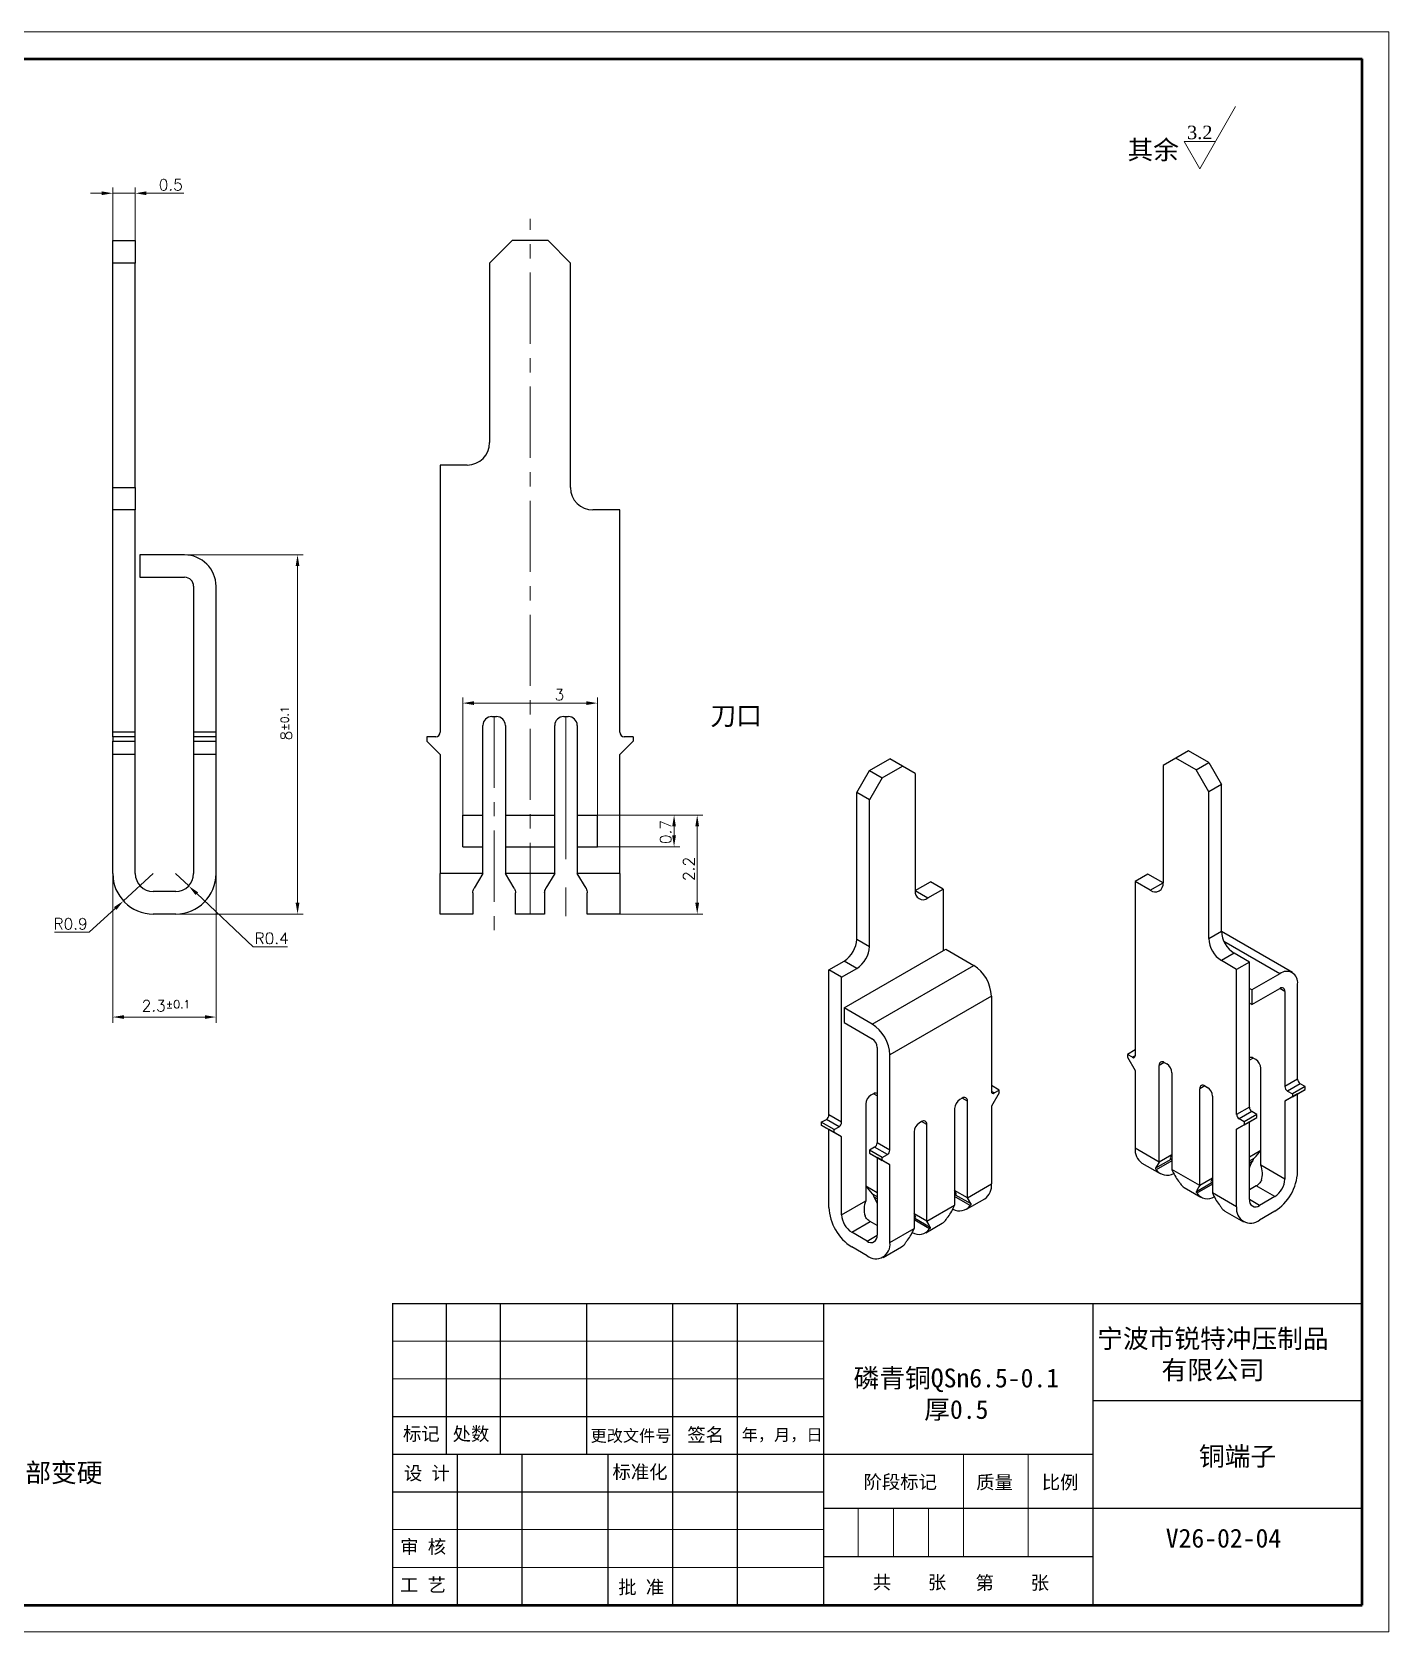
# Model space of a CAD drawing. Header units: millimetres. Extents: x 2517 to 77584, y 486 to 45347.
# Drawn here: x 3887.32 to 3917.55, y 1075.02 to 1110.66 of the extents above; entities that cross this region are included whole.
import ezdxf

# ---------------------------------------------------------------- set-up
doc = ezdxf.new("R2010")
doc.units = ezdxf.units.MM
doc.linetypes.add('CENTER', pattern=[50.8, 31.75, -6.35, 6.35, -6.35])
for name, color, linetype, lineweight in [('中心线', 1, 'CENTER', 9), ('实线', 7, 'Continuous', 25), ('尺寸标注', 2, 'Continuous', 9), ('引导线', 6, 'Continuous', 9), ('文本', 3, 'Continuous', 15), ('粗实线', 9, 'Continuous', 50)]:
    doc.layers.add(name, color=color, linetype=linetype, lineweight=lineweight)
doc.styles.add('st', font='txt.shx')
doc.styles.get("Standard").update_dxf_attribs({"font": 'simfang.ttf'})
doc.dimstyles.new('st0.1', dxfattribs={"dimscale": 0.1, "dimtxt": 2.5, "dimasz": 2.5, "dimexe": 1.25, "dimexo": 0, "dimtad": 1, "dimtoh": 1, "dimdec": 3, "dimdsep": 46, "dimtxsty": 'st', "dimcen": 0, "dimclrd": 256, "dimclre": 256, "dimclrt": 256, "dimadec": 4, "dimazin": 2, "dimtfac": 1, "dimtdec": 3, "dimtmove": 0, "dimatfit": 1, "dimfxl": 1, "dimlwd": -1, "dimlwe": -1, "dimarcsym": 0})

# ---------------------------------------------------------------- blocks, each defined once
blk = doc.blocks.new('*D128')
at = {"layer": 'Defpoints', "color": 0, "ltscale": 0.1, "transparency": 16777216}
for p in [(3890.72, 1099.011), (3893.235, 1099.011), (3890.32, 1091.011)]:
    blk.add_point(p, dxfattribs=at)
at = {"layer": '尺寸标注', "ltscale": 0.1, "transparency": 16777216}
for p, q in [((3890.72, 1099.011), (3893.36, 1099.011)), ((3893.235, 1091.261), (3893.235, 1098.761)), ((3890.32, 1091.011), (3893.36, 1091.011))]:
    blk.add_line(p, q, dxfattribs=at)
for points in [[(3893.193, 1098.761), (3893.277, 1098.761), (3893.235, 1099.011)], [(3893.193, 1091.261), (3893.277, 1091.261), (3893.235, 1091.011)]]:
    blk.add_solid(points, dxfattribs=at)
at = {"layer": '尺寸标注', "ltscale": 0.1, "transparency": 16777216, "insert": (3892.985, 1095.259), "char_height": 0.25, "attachment_point": 5, "rotation": 90, "style": 'st'}
blk.add_mtext('8{}{\\A0;{\\H1.5x;}{\\A2;\\H0.71x;\\C3;%%p0.1}}', dxfattribs=at)
blk = doc.blocks.new('*D133')
at = {"layer": 'Defpoints', "color": 0, "ltscale": 0.1, "transparency": 16777216}
for p in [(3890.02, 1091.911), (3889.357, 1091.303)]:
    blk.add_point(p, dxfattribs=at)
at = {"layer": '尺寸标注', "ltscale": 0.1, "transparency": 16777216}
for p, q in [((3890.02, 1091.911), (3889.357, 1091.303)), ((3889.173, 1091.134), (3888.595, 1090.604)), ((3888.595, 1090.604), (3887.824, 1090.604))]:
    blk.add_line(p, q, dxfattribs=at)
blk.add_solid([(3889.145, 1091.165), (3889.201, 1091.103), (3889.357, 1091.303)], dxfattribs=at)
at = {"layer": '尺寸标注', "ltscale": 0.1, "transparency": 16777216, "insert": (3888.179, 1090.792), "char_height": 0.25, "attachment_point": 5, "style": 'st'}
blk.add_mtext('R0.9', dxfattribs=at)
blk = doc.blocks.new('*D134')
at = {"layer": 'Defpoints', "color": 0, "ltscale": 0.1, "transparency": 16777216}
for p in [(3890.52, 1091.911), (3890.811, 1091.636)]:
    blk.add_point(p, dxfattribs=at)
at = {"layer": '尺寸标注', "ltscale": 0.1, "transparency": 16777216}
for p, q in [((3890.52, 1091.911), (3890.811, 1091.636)), ((3890.993, 1091.465), (3892.243, 1090.283)), ((3892.243, 1090.283), (3893.014, 1090.283))]:
    blk.add_line(p, q, dxfattribs=at)
blk.add_solid([(3891.021, 1091.495), (3890.964, 1091.434), (3890.811, 1091.636)], dxfattribs=at)
at = {"layer": '尺寸标注', "ltscale": 0.1, "transparency": 16777216, "insert": (3892.659, 1090.47), "char_height": 0.25, "attachment_point": 5, "style": 'st'}
blk.add_mtext('R0.4', dxfattribs=at)
blk = doc.blocks.new('*D135')
at = {"layer": 'Defpoints', "color": 0, "ltscale": 0.1, "transparency": 16777216}
for p in [(3889.12, 1091.911), (3891.42, 1091.911), (3891.42, 1088.716)]:
    blk.add_point(p, dxfattribs=at)
at = {"layer": '尺寸标注', "ltscale": 0.1, "transparency": 16777216}
for p, q in [((3889.12, 1091.911), (3889.12, 1088.591)), ((3891.42, 1091.911), (3891.42, 1088.591)), ((3889.37, 1088.716), (3891.17, 1088.716))]:
    blk.add_line(p, q, dxfattribs=at)
for points in [[(3889.37, 1088.758), (3889.37, 1088.675), (3889.12, 1088.716)], [(3891.17, 1088.758), (3891.17, 1088.675), (3891.42, 1088.716)]]:
    blk.add_solid(points, dxfattribs=at)
at = {"layer": '尺寸标注', "ltscale": 0.1, "transparency": 16777216, "insert": (3890.306, 1088.966), "char_height": 0.25, "attachment_point": 5, "style": 'st'}
blk.add_mtext('2.3{}{\\A0;{\\H1.5x;}{\\A2;\\H0.71x;\\C3;%%p0.1}}', dxfattribs=at)
blk = doc.blocks.new('*D136')
at = {"layer": 'Defpoints', "color": 0, "ltscale": 0.1, "transparency": 16777216}
for p in [(3889.62, 1107.066), (3889.12, 1106.011), (3889.62, 1106.011)]:
    blk.add_point(p, dxfattribs=at)
at = {"layer": '尺寸标注', "ltscale": 0.1, "transparency": 16777216}
for p, q in [((3888.87, 1107.066), (3888.62, 1107.066)), ((3889.12, 1106.011), (3889.12, 1107.191)), ((3889.12, 1107.066), (3889.62, 1107.066)), ((3889.62, 1106.011), (3889.62, 1107.191)), ((3889.87, 1107.066), (3890.704, 1107.066))]:
    blk.add_line(p, q, dxfattribs=at)
for points in [[(3888.87, 1107.108), (3888.87, 1107.024), (3889.12, 1107.066)], [(3889.87, 1107.108), (3889.87, 1107.024), (3889.62, 1107.066)]]:
    blk.add_solid(points, dxfattribs=at)
at = {"layer": '尺寸标注', "ltscale": 0.1, "transparency": 16777216, "insert": (3890.412, 1107.254), "char_height": 0.25, "attachment_point": 5, "style": 'st'}
blk.add_mtext('0.5', dxfattribs=at)
blk = doc.blocks.new('*D140')
at = {"layer": 'Defpoints', "color": 0, "ltscale": 0.1, "transparency": 16777216}
for p in [(3899.914, 1093.211), (3901.622, 1093.211), (3899.914, 1092.511)]:
    blk.add_point(p, dxfattribs=at)
at = {"layer": '尺寸标注', "ltscale": 0.1, "transparency": 16777216}
for p, q in [((3899.914, 1093.211), (3901.747, 1093.211)), ((3901.622, 1092.761), (3901.622, 1092.961)), ((3899.914, 1092.511), (3901.747, 1092.511))]:
    blk.add_line(p, q, dxfattribs=at)
for points in [[(3901.58, 1092.961), (3901.663, 1092.961), (3901.622, 1093.211)], [(3901.58, 1092.761), (3901.663, 1092.761), (3901.622, 1092.511)]]:
    blk.add_solid(points, dxfattribs=at)
at = {"layer": '尺寸标注', "ltscale": 0.1, "transparency": 16777216, "insert": (3901.434, 1092.837), "char_height": 0.25, "attachment_point": 5, "rotation": 90, "style": 'st'}
blk.add_mtext('0.7', dxfattribs=at)
blk = doc.blocks.new('*D141')
at = {"layer": 'Defpoints', "color": 0, "ltscale": 0.1, "transparency": 16777216}
for p in [(3899.914, 1093.211), (3900.414, 1091.011), (3902.137, 1091.011)]:
    blk.add_point(p, dxfattribs=at)
at = {"layer": '尺寸标注', "ltscale": 0.1, "transparency": 16777216}
for p, q in [((3899.914, 1093.211), (3902.262, 1093.211)), ((3902.137, 1092.961), (3902.137, 1091.261)), ((3900.414, 1091.011), (3902.262, 1091.011))]:
    blk.add_line(p, q, dxfattribs=at)
for points in [[(3902.095, 1092.961), (3902.179, 1092.961), (3902.137, 1093.211)], [(3902.095, 1091.261), (3902.179, 1091.261), (3902.137, 1091.011)]]:
    blk.add_solid(points, dxfattribs=at)
at = {"layer": '尺寸标注', "ltscale": 0.1, "transparency": 16777216, "insert": (3901.949, 1092.016), "char_height": 0.25, "attachment_point": 5, "rotation": 90, "style": 'st'}
blk.add_mtext('2.2', dxfattribs=at)
blk = doc.blocks.new('*D145')
at = {"layer": 'Defpoints', "color": 0, "ltscale": 0.1, "transparency": 16777216}
for p in [(3899.914, 1095.709), (3896.914, 1093.211), (3899.914, 1093.211)]:
    blk.add_point(p, dxfattribs=at)
at = {"layer": '尺寸标注', "ltscale": 0.1, "transparency": 16777216}
for p, q in [((3896.914, 1093.211), (3896.914, 1095.834)), ((3897.164, 1095.709), (3899.664, 1095.709)), ((3899.914, 1093.211), (3899.914, 1095.834))]:
    blk.add_line(p, q, dxfattribs=at)
for points in [[(3897.164, 1095.751), (3897.164, 1095.667), (3896.914, 1095.709)], [(3899.664, 1095.751), (3899.664, 1095.667), (3899.914, 1095.709)]]:
    blk.add_solid(points, dxfattribs=at)
at = {"layer": '尺寸标注', "ltscale": 0.1, "transparency": 16777216, "insert": (3899.067, 1095.897), "char_height": 0.25, "attachment_point": 5, "style": 'st'}
blk.add_mtext('3', dxfattribs=at)

msp = doc.modelspace()

# ---------------------------------------------------------------- linework, layer by layer
at = {"color": 7, "linetype": 'Continuous', "lineweight": 25}
for p, q in [((3889.1204, 1106.0112), (3889.6204, 1106.0112)), ((3889.1204, 1105.5112), (3889.1204, 1106.0112)), ((3889.6204, 1106.0112), (3889.6204, 1105.5112)), ((3898.0136, 1106.0112), (3897.5136, 1105.5112)), ((3898.8136, 1106.0112), (3898.0136, 1106.0112)), ((3899.3136, 1105.5112), (3898.8136, 1106.0112)), ((3889.6204, 1105.5112), (3889.1204, 1105.5112)), ((3889.1204, 1100.5112), (3889.1204, 1105.5112)), ((3889.6204, 1100.5112), (3889.6204, 1105.5112)), ((3897.5136, 1105.5112), (3897.5136, 1101.5112)), ((3899.3136, 1100.5112), (3899.3136, 1105.5112)), ((3896.4136, 1101.0112), (3896.4136, 1095.0612)), ((3897.0136, 1101.0112), (3896.4136, 1101.0112)), ((3889.1204, 1100.5112), (3889.6204, 1100.5112)), ((3889.1204, 1100.0112), (3889.1204, 1100.5112)), ((3889.6204, 1100.5112), (3889.6204, 1100.0112)), ((3889.6204, 1100.0112), (3889.1204, 1100.0112)), ((3889.1204, 1095.0612), (3889.1204, 1100.0112)), ((3889.6204, 1095.0612), (3889.6204, 1100.0112)), ((3900.4136, 1100.0112), (3899.8136, 1100.0112)), ((3900.4136, 1095.0612), (3900.4136, 1100.0112)), ((3890.7204, 1099.0112), (3889.7204, 1099.0112)), ((3889.7204, 1099.0112), (3889.7204, 1098.5112)), ((3889.7204, 1098.5112), (3890.7204, 1098.5112)), ((3890.9204, 1098.3112), (3890.9204, 1095.0612)), ((3891.4204, 1095.0612), (3891.4204, 1098.3112)), ((3897.5636, 1095.4112), (3897.6636, 1095.4112)), ((3899.1636, 1095.4112), (3899.2636, 1095.4112)), ((3889.6204, 1095.0612), (3889.1204, 1095.0612)), ((3889.1204, 1094.9612), (3889.1204, 1095.0612)), ((3889.6204, 1094.9612), (3889.1204, 1094.9612)), ((3889.1204, 1094.9612), (3889.1204, 1094.8612)), ((3889.1204, 1094.8612), (3889.6204, 1094.8612)), ((3889.1204, 1094.5612), (3889.1204, 1094.8612)), ((3889.6204, 1094.9612), (3889.6204, 1095.0612)), ((3889.6204, 1094.8612), (3889.6204, 1094.9612)), ((3889.6204, 1094.5612), (3889.6204, 1094.8612)), ((3891.4204, 1095.0612), (3890.9204, 1095.0612)), ((3890.9204, 1095.0612), (3890.9204, 1094.9612)), ((3890.9204, 1094.9612), (3890.9204, 1094.8612)), ((3891.4204, 1094.9612), (3890.9204, 1094.9612)), ((3890.9204, 1094.8612), (3891.4204, 1094.8612)), ((3890.9204, 1094.8612), (3890.9204, 1094.5612)), ((3891.4204, 1094.9612), (3891.4204, 1095.0612)), ((3891.4204, 1094.8612), (3891.4204, 1094.9612)), ((3891.4204, 1094.5612), (3891.4204, 1094.8612)), ((3896.1136, 1094.9612), (3896.1136, 1094.8612)), ((3896.3136, 1094.9612), (3896.1136, 1094.9612)), ((3896.1136, 1094.8612), (3896.4136, 1094.5612)), ((3897.3636, 1091.9112), (3897.3636, 1095.2112)), ((3897.8636, 1095.2112), (3897.8636, 1091.9112)), ((3898.9636, 1091.9112), (3898.9636, 1095.2112)), ((3899.4636, 1095.2112), (3899.4636, 1091.9112)), ((3900.4136, 1094.5612), (3900.7136, 1094.8612)), ((3900.7136, 1094.9612), (3900.5136, 1094.9612)), ((3900.7136, 1094.9612), (3900.7136, 1094.8612)), ((3889.6204, 1094.5612), (3889.1204, 1094.5612)), ((3889.1204, 1091.9112), (3889.1204, 1094.5612)), ((3889.6204, 1091.9112), (3889.6204, 1094.5612)), ((3891.4204, 1094.5612), (3890.9204, 1094.5612)), ((3890.9204, 1094.5612), (3890.9204, 1091.9112)), ((3891.4204, 1091.9112), (3891.4204, 1094.5612)), ((3896.4136, 1094.5612), (3896.4136, 1091.9112)), ((3900.4136, 1091.9112), (3900.4136, 1094.5612)), ((3913.078, 1094.6454), (3912.7951, 1094.4822)), ((3913.5305, 1094.3842), (3913.078, 1094.6454)), ((3905.693, 1093.7204), (3905.9759, 1094.2103)), ((3905.9759, 1094.2103), (3906.4284, 1094.4716)), ((3905.9759, 1094.2103), (3906.2587, 1094.047)), ((3906.2587, 1094.047), (3906.7113, 1094.3083)), ((3906.7113, 1094.3083), (3906.4284, 1094.4716)), ((3906.9941, 1094.1449), (3906.7113, 1094.3083)), ((3912.7951, 1094.4822), (3912.5123, 1094.3188)), ((3912.5123, 1094.3188), (3912.5123, 1091.7059)), ((3913.2477, 1094.2209), (3912.7951, 1094.4822)), ((3913.2477, 1094.2209), (3913.5305, 1094.3842)), ((3913.5305, 1093.731), (3913.2477, 1094.2209)), ((3913.5305, 1094.3842), (3913.8134, 1093.8943)), ((3906.2587, 1094.047), (3905.9759, 1093.5571)), ((3906.9941, 1094.1449), (3906.9941, 1091.532)), ((3913.8134, 1093.8943), (3913.5305, 1093.731)), ((3913.8134, 1090.6281), (3913.8134, 1093.8943)), ((3905.9759, 1093.5571), (3905.693, 1093.7204)), ((3905.693, 1090.4542), (3905.693, 1093.7204)), ((3905.9759, 1090.291), (3905.9759, 1093.5571)), ((3913.5305, 1090.4649), (3913.5305, 1093.731)), ((3897.3636, 1091.9112), (3896.4136, 1091.9112)), ((3896.4136, 1091.0112), (3896.4136, 1091.9112)), ((3897.3636, 1091.9112), (3897.1671, 1091.5843)), ((3898.9636, 1091.9112), (3897.8636, 1091.9112)), ((3898.06, 1091.5843), (3897.8636, 1091.9112)), ((3898.9636, 1091.9112), (3898.7671, 1091.5843)), ((3900.4136, 1091.9112), (3899.4636, 1091.9112)), ((3899.66, 1091.5843), (3899.4636, 1091.9112)), ((3900.4136, 1091.9112), (3900.4136, 1091.0112)), ((3906.9941, 1091.532), (3907.3335, 1091.7279)), ((3907.6164, 1091.5646), (3907.3335, 1091.7279)), ((3912.1729, 1091.9018), (3911.89, 1091.7385)), ((3911.89, 1091.7385), (3911.89, 1087.8518)), ((3912.2294, 1091.5426), (3911.89, 1091.7385)), ((3912.5123, 1091.7058), (3912.1729, 1091.9018)), ((3912.2294, 1091.5426), (3912.5123, 1091.7058)), ((3890.5204, 1091.5112), (3890.0204, 1091.5112)), ((3897.1386, 1091.4813), (3897.1386, 1091.0112)), ((3898.0886, 1091.0112), (3898.0886, 1091.4813)), ((3898.7386, 1091.4813), (3898.7386, 1091.0112)), ((3899.6886, 1091.0112), (3899.6886, 1091.4813)), ((3906.9941, 1091.532), (3907.277, 1091.3687)), ((3907.277, 1091.3687), (3907.6164, 1091.5646)), ((3907.6164, 1091.5646), (3907.6164, 1090.1928)), ((3890.5204, 1091.0112), (3890.0204, 1091.0112)), ((3897.1386, 1091.0112), (3896.4136, 1091.0112)), ((3898.7386, 1091.0112), (3898.0886, 1091.0112)), ((3900.4136, 1091.0112), (3899.6886, 1091.0112)), ((3913.5305, 1090.4649), (3913.8134, 1090.6281)), ((3915.3944, 1089.7087), (3913.8134, 1090.6214)), ((3905.693, 1090.4542), (3905.9759, 1090.291)), ((3905.0708, 1089.7684), (3905.4102, 1089.9643)), ((3905.4102, 1088.9192), (3907.6729, 1090.2255)), ((3905.693, 1089.8011), (3905.4102, 1089.9643)), ((3907.6729, 1090.2255), (3908.2952, 1089.8663)), ((3914.0962, 1090.1382), (3913.8134, 1089.975)), ((3914.1528, 1089.779), (3913.8134, 1089.975)), ((3914.4356, 1089.9423), (3914.0962, 1090.1382)), ((3914.4356, 1089.9423), (3914.1528, 1089.779)), ((3914.4356, 1086.7088), (3914.4356, 1089.9423)), ((3905.3536, 1089.6051), (3905.0708, 1089.7684)), ((3905.0708, 1086.5349), (3905.0708, 1089.7684)), ((3905.3536, 1089.6051), (3905.693, 1089.8011)), ((3905.3536, 1086.3716), (3905.3536, 1089.6051)), ((3906.0324, 1088.56), (3908.2952, 1089.8663)), ((3914.1528, 1086.5455), (3914.1528, 1089.779)), ((3915.1144, 1089.6809), (3914.4922, 1089.3217)), ((3908.6912, 1089.1804), (3906.4284, 1087.8742)), ((3908.6912, 1089.1804), (3908.6912, 1087.0574)), ((3914.4922, 1089.3217), (3914.4356, 1089.3544)), ((3914.4922, 1088.9951), (3915.1144, 1089.3543)), ((3914.4922, 1089.3217), (3914.4922, 1088.9951)), ((3915.2276, 1089.289), (3915.2276, 1087.166)), ((3915.5104, 1087.3293), (3915.5104, 1089.4523)), ((3905.4102, 1088.9192), (3905.4102, 1088.5926)), ((3906.0324, 1088.56), (3905.4102, 1088.9192)), ((3914.4922, 1088.9951), (3914.4356, 1089.0278)), ((3905.4102, 1088.5926), (3906.0324, 1088.2334)), ((3906.1456, 1088.0374), (3906.1456, 1085.9144)), ((3906.4284, 1085.7512), (3906.4284, 1087.8742)), ((3911.89, 1087.9824), (3911.7203, 1087.8844)), ((3911.7203, 1087.8844), (3911.7203, 1087.8191)), ((3911.8335, 1087.8191), (3911.7203, 1087.8844)), ((3911.7203, 1087.8191), (3911.89, 1087.5252)), ((3914.577, 1087.7702), (3914.5205, 1087.8028)), ((3911.89, 1087.5252), (3911.89, 1085.7941)), ((3912.4274, 1085.4839), (3912.4274, 1087.6395)), ((3912.5406, 1087.7049), (3912.5971, 1087.6722)), ((3912.7103, 1087.4762), (3912.7103, 1085.3206)), ((3914.6902, 1085.4185), (3914.6902, 1087.5742)), ((3908.8609, 1087.09), (3908.6912, 1087.188)), ((3908.8609, 1087.0247), (3908.6912, 1086.7308)), ((3908.7477, 1087.0247), (3908.8609, 1087.09)), ((3908.8609, 1087.0247), (3908.8609, 1087.09)), ((3913.3325, 1084.9613), (3913.3325, 1087.117)), ((3913.4457, 1087.1824), (3913.5022, 1087.1497)), ((3915.5104, 1087.3293), (3915.2276, 1087.166)), ((3915.567, 1087.2313), (3915.2841, 1087.068)), ((3915.2841, 1087.068), (3915.3973, 1087.0027)), ((3915.6801, 1087.166), (3915.3973, 1087.0027)), ((3915.3973, 1086.9374), (3915.6801, 1087.1007)), ((3915.5104, 1087.0027), (3915.6801, 1087.1007)), ((3915.6801, 1087.166), (3915.567, 1087.2313)), ((3915.6801, 1087.1007), (3915.6801, 1087.166)), ((3905.891, 1086.7798), (3905.891, 1084.6242)), ((3906.0607, 1087.0085), (3906.0042, 1086.9758)), ((3907.8709, 1086.6819), (3907.8709, 1084.5262)), ((3908.0406, 1086.9105), (3907.9841, 1086.8778)), ((3908.1538, 1084.6895), (3908.1538, 1086.8452)), ((3908.6912, 1086.7308), (3908.6912, 1084.9997)), ((3913.6154, 1086.9537), (3913.6154, 1084.7981)), ((3914.4356, 1086.7088), (3914.1528, 1086.5455)), ((3915.5104, 1087.0027), (3915.2276, 1086.8394)), ((3915.3973, 1086.9374), (3915.2276, 1086.8394)), ((3915.2276, 1086.8394), (3915.2276, 1085.1083)), ((3915.3973, 1087.0027), (3915.3973, 1086.9374)), ((3915.5104, 1085.2716), (3915.5104, 1087.0027)), ((3904.9011, 1086.3716), (3905.0142, 1086.4369)), ((3905.1839, 1086.2083), (3904.9011, 1086.3716)), ((3904.9011, 1086.3716), (3904.9011, 1086.3063)), ((3905.2971, 1086.2736), (3905.0142, 1086.4369)), ((3905.3536, 1086.3716), (3905.0708, 1086.5349)), ((3907.1355, 1086.388), (3907.079, 1086.3553)), ((3907.2487, 1084.167), (3907.2487, 1086.3227)), ((3914.4356, 1086.3822), (3914.1528, 1086.2189)), ((3914.1528, 1086.2189), (3914.3225, 1086.3169)), ((3914.4922, 1086.6108), (3914.2093, 1086.4475)), ((3914.3225, 1086.3822), (3914.2093, 1086.4475)), ((3914.6053, 1086.5455), (3914.3225, 1086.3822)), ((3914.3225, 1086.3169), (3914.6053, 1086.4802)), ((3914.3225, 1086.3822), (3914.3225, 1086.3169)), ((3914.4356, 1086.3822), (3914.6053, 1086.4802)), ((3914.4356, 1084.6511), (3914.4356, 1086.3822)), ((3914.6053, 1086.5455), (3914.4922, 1086.6108)), ((3914.6053, 1086.4802), (3914.6053, 1086.5455)), ((3904.9011, 1086.3063), (3905.1839, 1086.143)), ((3905.0708, 1086.2083), (3904.9011, 1086.3063)), ((3905.3536, 1086.045), (3905.0708, 1086.2083)), ((3905.0708, 1084.4772), (3905.0708, 1086.2083)), ((3905.1839, 1086.2083), (3905.2971, 1086.2736)), ((3905.1839, 1086.143), (3905.1839, 1086.2083)), ((3905.3536, 1086.045), (3905.1839, 1086.143)), ((3905.3536, 1084.3139), (3905.3536, 1086.045)), ((3906.9658, 1086.1594), (3906.9658, 1084.0037)), ((3914.1528, 1084.4878), (3914.1528, 1086.2189)), ((3906.089, 1085.8165), (3905.9759, 1085.7511)), ((3906.2587, 1085.5879), (3905.9759, 1085.7511)), ((3905.9759, 1085.7511), (3905.9759, 1085.6858)), ((3905.9759, 1085.6858), (3906.2587, 1085.5225)), ((3905.9759, 1085.6858), (3906.1456, 1085.5878)), ((3906.3719, 1085.6532), (3906.089, 1085.8165)), ((3906.4284, 1085.7512), (3906.1456, 1085.9144)), ((3906.2587, 1085.5879), (3906.3719, 1085.6532)), ((3912.4274, 1085.4839), (3911.89, 1085.7941)), ((3912.7103, 1085.6471), (3912.4274, 1085.4839)), ((3914.6902, 1085.7451), (3914.4356, 1085.5981)), ((3906.4284, 1085.4245), (3906.1456, 1085.5878)), ((3906.1456, 1085.5878), (3906.1456, 1083.8567)), ((3906.2587, 1085.5225), (3906.2587, 1085.5879)), ((3906.4284, 1085.4245), (3906.2587, 1085.5225)), ((3906.4284, 1083.6935), (3906.4284, 1085.4245)), ((3912.0392, 1085.4644), (3912.4493, 1085.2277)), ((3912.3511, 1085.3545), (3912.695, 1085.5531)), ((3912.695, 1085.5531), (3912.7103, 1085.555)), ((3913.3325, 1084.9613), (3912.7103, 1085.3206)), ((3915.2276, 1085.1083), (3914.6902, 1085.4185)), ((3906.1456, 1084.8038), (3905.891, 1084.9507)), ((3908.1538, 1084.6895), (3908.6912, 1084.9997)), ((3912.9867, 1084.9174), (3913.3544, 1084.7052)), ((3913.2562, 1084.832), (3913.6001, 1085.0306)), ((3913.6154, 1085.1246), (3913.3325, 1084.9613)), ((3913.6001, 1085.0306), (3913.6154, 1085.0325)), ((3914.5899, 1084.9539), (3914.4356, 1084.8648)), ((3915.0013, 1084.7164), (3914.5899, 1084.9539)), ((3905.3536, 1084.3139), (3905.891, 1084.6242)), ((3907.2487, 1084.167), (3907.8709, 1084.5262)), ((3908.1538, 1084.6895), (3907.8709, 1084.8528)), ((3907.8709, 1084.7599), (3907.8862, 1084.7587)), ((3907.8862, 1084.7587), (3908.2301, 1084.5602)), ((3908.1319, 1084.4333), (3908.542, 1084.6701)), ((3914.1528, 1084.4878), (3913.6154, 1084.7981)), ((3915.0013, 1084.7164), (3914.6619, 1084.5204)), ((3907.2487, 1084.167), (3906.9658, 1084.3303)), ((3906.9658, 1084.2374), (3906.9811, 1084.2362)), ((3906.9811, 1084.2362), (3907.325, 1084.0377)), ((3913.8918, 1084.3949), (3914.3019, 1084.1582)), ((3915.0013, 1084.3898), (3914.6619, 1084.1938)), ((3905.5799, 1083.922), (3905.9913, 1084.1595)), ((3905.9193, 1083.7261), (3905.5799, 1083.922)), ((3906.1456, 1084.0704), (3905.9913, 1084.1595)), ((3906.4284, 1083.6935), (3906.9658, 1084.0037)), ((3907.2268, 1083.9108), (3907.5945, 1084.1231)), ((3905.9193, 1083.3995), (3905.5799, 1083.5954)), ((3906.2793, 1083.3638), (3906.6894, 1083.6006))]:
    msp.add_line(p, q, dxfattribs=at)
at = {"color": 8, "linetype": 'Continuous', "lineweight": 25}
for p, q in [((3915.1144, 1089.6809), (3913.87, 1090.3993)), ((3915.2276, 1089.289), (3915.1144, 1089.3543)), ((3911.89, 1087.8518), (3911.8335, 1087.8191)), ((3914.5205, 1087.8028), (3914.4356, 1087.7538)), ((3912.5406, 1087.7048), (3912.4274, 1087.6395)), ((3908.7477, 1087.0247), (3908.6912, 1087.0574)), ((3913.4457, 1087.1823), (3913.3325, 1087.117)), ((3906.1456, 1086.9595), (3906.0607, 1087.0084)), ((3908.1538, 1086.8452), (3908.0406, 1086.9105)), ((3907.2487, 1086.3227), (3907.1355, 1086.388)), ((3912.7103, 1085.5132), (3912.362, 1085.3122)), ((3914.4356, 1085.5129), (3914.5443, 1085.5756)), ((3914.5011, 1085.502), (3914.4356, 1085.4643)), ((3913.6154, 1084.9907), (3913.2671, 1084.7897)), ((3913.6154, 1085.1246), (3913.6154, 1085.1246)), ((3906.0369, 1084.7813), (3906.1456, 1084.7185)), ((3906.1456, 1084.6699), (3906.0801, 1084.7077)), ((3908.2192, 1084.5178), (3907.8709, 1084.7189)), ((3914.6619, 1084.5204), (3914.4356, 1084.6511)), ((3906.9658, 1084.3302), (3906.9659, 1084.3302)), ((3907.3141, 1083.9953), (3906.9658, 1084.1964)), ((3905.9193, 1083.7261), (3906.1456, 1083.8567))]:
    msp.add_line(p, q, dxfattribs=at)
at = {"color": 7, "linetype": 'Continuous', "lineweight": 25, "flags": 128}
for points in [[(3914.4356, 1085.3562), (3914.4645, 1085.4144), (3914.5011, 1085.502)], [(3906.0801, 1084.7077), (3906.1167, 1084.6201), (3906.1456, 1084.5619)]]:
    msp.add_lwpolyline(points, dxfattribs=at)
at = {"color": 7, "linetype": 'Continuous', "lineweight": 25}
for centre, radius, start, end in [((3897.0136, 1101.5112), 0.5, 270, 0), ((3899.8136, 1100.5112), 0.5, 180, 270), ((3890.7204, 1098.3112), 0.7, 0.00004, 90), ((3890.7204, 1098.3112), 0.2, 0.00004, 90), ((3897.5636, 1095.2112), 0.2, 90, 180), ((3897.6636, 1095.2112), 0.2, 0, 90), ((3899.1636, 1095.2112), 0.2, 90, 180), ((3899.2636, 1095.2112), 0.2, 0, 90), ((3896.3136, 1095.0612), 0.1, 270, 0), ((3900.5136, 1095.0612), 0.1, 180, 270), ((3890.0204, 1091.9112), 0.9, 180, 270), ((3890.0204, 1091.9112), 0.4, 180, 270), ((3890.5204, 1091.9112), 0.4, 270, 0), ((3890.5204, 1091.9112), 0.9, 270, 360), ((3912.339, 1091.6794), 0.1753, 231.32543, 8.68532), ((3907.1674, 1091.5055), 0.1753, 171.31506, 308.67419), ((3914.4249, 1090.6546), 0.6121, 182.4763, 237.5237), ((3905.0815, 1090.4807), 0.6121, 302.4764, 357.5236), ((3905.3644, 1090.3174), 0.6121, 302.4763, 357.5237), ((3914.142, 1090.4913), 0.6121, 182.4764, 237.5236), ((3907.8348, 1089.1432), 0.8572, 2.48737, 57.51265), ((3915.2679, 1089.4895), 0.2454, 351.27021, 128.7191), ((3915.1586, 1089.3002), 0.0699, 350.78602, 129.20329), ((3905.572, 1087.837), 0.8572, 2.48715, 57.51287), ((3905.8999, 1088.0263), 0.2459, 2.6055, 57.39452), ((3911.8555, 1087.8462), 0.0349, 230.79671, 9.21404), ((3914.4745, 1087.7412), 0.0769, 53.23459, 120.35792), ((3914.4445, 1087.563), 0.2459, 2.60552, 57.39453), ((3912.4964, 1087.6507), 0.0699, 50.79671, 189.21404), ((3912.4646, 1087.4651), 0.2459, 2.60548, 57.39452), ((3906.1066, 1086.9493), 0.0749, 58.63802, 127.76997), ((3908.7257, 1087.0518), 0.0349, 170.78655, 309.2027), ((3913.4015, 1087.1282), 0.0699, 50.79671, 189.21404), ((3913.3697, 1086.9426), 0.2459, 2.60548, 57.39452), ((3915.3504, 1087.1716), 0.1229, 182.60552, 237.39453), ((3915.6332, 1087.3349), 0.1229, 182.60552, 237.39453), ((3906.1367, 1086.7687), 0.2459, 122.60548, 177.39452), ((3908.1166, 1086.6707), 0.2459, 122.60548, 177.39456), ((3908.0848, 1086.8563), 0.0699, 350.78599, 129.20325), ((3914.5584, 1086.7144), 0.1229, 182.60548, 237.39452), ((3904.948, 1086.5405), 0.1229, 302.60548, 357.39452), ((3905.2308, 1086.3772), 0.1229, 302.60548, 357.39452), ((3907.2115, 1086.1482), 0.2459, 122.60548, 177.39456), ((3907.1797, 1086.3338), 0.0699, 350.78599, 129.20325), ((3914.2756, 1086.5511), 0.1229, 182.60548, 237.39452), ((3906.0228, 1085.92), 0.1229, 302.60548, 357.39456), ((3906.3056, 1085.7567), 0.1229, 302.60548, 357.39456), ((3912.2569, 1085.7615), 0.3683, 174.92816, 233.75965), ((3912.6002, 1085.4899), 0.2972, 216.71326, 300.18388), ((3914.4082, 1085.3201), 1.1033, 302.52015, 357.47984), ((3908.3445, 1084.958), 0.3492, 304.45505, 6.85713), ((3913.1147, 1085.1371), 0.2542, 212.10439, 239.75824), ((3914.7363, 1085.1307), 0.4918, 302.60548, 357.39452), ((3913.5053, 1084.9673), 0.2972, 216.71326, 300.18388), ((3914.5736, 1084.6287), 0.1397, 170.78596, 309.20329), ((3906.173, 1084.5257), 1.1033, 182.52009, 237.47991), ((3905.8449, 1084.3363), 0.4918, 182.60548, 237.39452), ((3907.4665, 1084.3427), 0.2542, 300.24176, 327.89561), ((3907.981, 1084.6955), 0.2972, 239.81612, 323.28674), ((3914.0198, 1084.6145), 0.2542, 212.10439, 239.75824), ((3914.4642, 1084.4393), 0.3152, 171.13638, 308.85287), ((3906.0076, 1083.8344), 0.1397, 230.79671, 9.21404), ((3907.0759, 1084.173), 0.2972, 239.81612, 323.28674), ((3906.117, 1083.6449), 0.3152, 231.1474, 8.86335), ((3906.5614, 1083.8202), 0.2542, 300.24176, 327.89561)]:
    msp.add_arc(centre, radius, start, end, dxfattribs=at)
for centre, major_axis, ratio, start_param, end_param in [((3912.9366, 1085.7778), (0.2602, 0.2183), 0.2046601, 2.4304931, 3.3872034), ((3914.1811, 1085.4512), (0.5854, 0.4911), 0.2046601, 5.2003377, 5.5720857), ((3912.9366, 1085.7778), (0.5854, 0.4911), 0.2046601, 2.4304931, 2.8022412), ((3913.2194, 1085.6145), (-0.2006, 0.8072), 0.6926046, 1.7673875, 2.1391356), ((3914.4639, 1085.2879), (-0.0891, 0.3588), 0.6926046, 3.9522698, 4.9089802), ((3906.4001, 1084.6568), (0.5854, -0.4911), 0.2046601, 3.8526922, 4.2244403), ((3913.8416, 1085.2553), (0.5854, 0.4911), 0.2046601, 2.4304931, 2.8022412), ((3913.8416, 1085.2553), (0.2602, 0.2183), 0.2046601, 2.4304931, 3.3872034), ((3906.1173, 1084.4936), (0.0891, 0.3588), 0.6926046, 1.3742052, 2.3309155), ((3907.3618, 1084.8201), (0.2006, 0.8072), 0.6926046, 4.1440497, 4.5157978), ((3907.6447, 1084.9834), (0.2602, -0.2183), 0.2046601, 6.0375745, 6.9942849), ((3907.6447, 1084.9834), (0.5854, -0.4911), 0.2046601, 0.3393515, 0.7110995), ((3914.1245, 1085.092), (-0.2006, 0.8072), 0.6926046, 1.7673875, 2.1391356), ((3906.7396, 1084.4609), (0.2602, -0.2183), 0.2046601, 6.0375745, 6.9942849), ((3906.4567, 1084.2976), (0.2006, 0.8072), 0.6926046, 4.1440497, 4.5157978), ((3906.7396, 1084.4609), (0.5854, -0.4911), 0.2046601, 0.3393515, 0.7110995)]:
    msp.add_ellipse(centre, major_axis=major_axis, ratio=ratio, start_param=start_param, end_param=end_param, dxfattribs=at)
for points in [[(3897.1386, 1091.4813), (3897.1386, 1091.5162), (3897.1477, 1091.552), (3897.1671, 1091.5843)], [(3898.06, 1091.5843), (3898.0794, 1091.5519), (3898.0886, 1091.5162), (3898.0886, 1091.4813)], [(3898.7386, 1091.4813), (3898.7386, 1091.5162), (3898.7477, 1091.552), (3898.7671, 1091.5843)], [(3899.66, 1091.5843), (3899.6794, 1091.5519), (3899.6886, 1091.5162), (3899.6886, 1091.4813)], [(3912.362, 1085.3122), (3912.3513, 1085.3288), (3912.3472, 1085.3439), (3912.3511, 1085.3545)], [(3914.5443, 1085.5756), (3914.5261, 1085.5567), (3914.5118, 1085.5311), (3914.5011, 1085.502)], [(3912.8562, 1085.0629), (3912.8743, 1085.0396), (3912.8887, 1085.0186), (3912.8994, 1085.002)], [(3906.0801, 1084.7077), (3906.0694, 1084.7367), (3906.055, 1084.7624), (3906.0369, 1084.7813)], [(3908.2301, 1084.5602), (3908.234, 1084.5495), (3908.2299, 1084.5344), (3908.2192, 1084.5178)], [(3913.2671, 1084.7897), (3913.2564, 1084.8063), (3913.2523, 1084.8214), (3913.2562, 1084.832)], [(3913.7613, 1084.5404), (3913.7794, 1084.5171), (3913.7938, 1084.4961), (3913.8045, 1084.4795)], [(3907.6818, 1084.2076), (3907.6925, 1084.2242), (3907.7069, 1084.2452), (3907.725, 1084.2686)], [(3907.325, 1084.0377), (3907.3289, 1084.027), (3907.3249, 1084.0119), (3907.3141, 1083.9953)], [(3906.7767, 1083.6851), (3906.7874, 1083.7017), (3906.8018, 1083.7227), (3906.8199, 1083.7461)]]:
    msp.add_open_spline(points, degree=3, dxfattribs=at)
for points in [[(3914.7054, 1085.0855), (3914.6949, 1085.0556), (3914.6771, 1085.0294), (3914.6363, 1084.9853), (3914.6135, 1084.9675), (3914.5899, 1084.9539)], [(3905.9913, 1084.1595), (3905.9677, 1084.1731), (3905.945, 1084.1908), (3905.9039, 1084.2352), (3905.8864, 1084.2611), (3905.8758, 1084.2911)]]:
    msp.add_open_spline(points, degree=3, knots=[0, 0, 0, 0, 0.5, 0.5, 1, 1, 1, 1], dxfattribs=at)
at = {"layer": '中心线', "ltscale": 0.05}
for p, q in [((3898.4136, 1091.0112), (3898.4136, 1106.4957)), ((3897.6136, 1095.4112), (3897.6136, 1090.5009))]:
    msp.add_line(p, q, dxfattribs=at)
at = {"layer": '中心线', "ltscale": 0.1}
msp.add_line((3899.2136, 1095.4112), (3899.2136, 1090.4618), dxfattribs=at)
at = {"layer": '实线', "ltscale": 0.1}
for p, q in [((3896.9136, 1093.2112), (3897.3636, 1093.2112)), ((3896.9136, 1092.5112), (3896.9136, 1093.2112)), ((3897.8636, 1093.2112), (3898.9636, 1093.2112)), ((3899.4636, 1093.2112), (3899.9136, 1093.2112)), ((3899.9136, 1092.5112), (3899.9136, 1093.2112)), ((3896.9136, 1092.5112), (3897.3636, 1092.5112)), ((3897.8636, 1092.5112), (3898.9636, 1092.5112)), ((3899.4636, 1092.5112), (3899.9136, 1092.5112))]:
    msp.add_line(p, q, dxfattribs=at)
at = {"layer": '实线'}
for p, q in [((3916.9458, 1082.3383), (3916.9458, 1092.4183)), ((3895.3458, 1082.3383), (3916.9458, 1082.3383)), ((3895.3481, 1082.3383), (3895.3481, 1075.6183)), ((3896.5481, 1082.3383), (3896.5481, 1078.9783)), ((3897.7481, 1082.3383), (3897.7481, 1078.9783)), ((3899.6681, 1082.3383), (3899.6681, 1078.9783)), ((3901.5881, 1082.3383), (3901.5881, 1075.6183)), ((3903.0281, 1082.3383), (3903.0281, 1075.6183)), ((3904.9481, 1082.3383), (3904.9481, 1075.6183)), ((3910.9458, 1082.3383), (3910.9458, 1075.6183)), ((3916.9458, 1075.6183), (3916.9458, 1082.3383)), ((3916.9458, 1075.6183), (3916.9458, 1082.3383)), ((3916.9458, 1075.6183), (3916.9458, 1082.3383)), ((3916.9458, 1075.6183), (3916.9458, 1082.3383)), ((3910.9458, 1080.1783), (3916.9458, 1080.1783)), ((3895.3458, 1079.8183), (3904.9481, 1079.8183)), ((3895.3458, 1078.9783), (3904.9481, 1078.9783)), ((3896.7881, 1078.9783), (3896.7881, 1075.6183)), ((3898.2281, 1078.9783), (3898.2281, 1075.6183)), ((3900.1481, 1078.9783), (3900.1481, 1075.6183)), ((3904.9481, 1078.9783), (3910.9458, 1078.9783)), ((3895.3458, 1078.1383), (3904.9481, 1078.1383)), ((3904.9481, 1077.7783), (3916.9458, 1077.7783)), ((3904.9481, 1076.6983), (3910.9458, 1076.6983)), ((3895.3458, 1075.6183), (3916.9458, 1075.6183))]:
    msp.add_line(p, q, dxfattribs=at)
at = {"layer": '引导线'}
for p, q in [((3867.1458, 1110.6583), (3917.5458, 1110.6583)), ((3892.3458, 1110.6583), (3917.5458, 1110.6583)), ((3892.3458, 1110.6583), (3917.5458, 1110.6583)), ((3917.5458, 1075.0183), (3917.5458, 1110.6583)), ((3895.3458, 1081.4983), (3904.9481, 1081.4983)), ((3895.3458, 1080.6583), (3904.9481, 1080.6583)), ((3895.3458, 1077.2983), (3904.9481, 1077.2983)), ((3895.3458, 1076.4583), (3904.9481, 1076.4583)), ((3867.1458, 1075.0183), (3917.5458, 1075.0183))]:
    msp.add_line(p, q, dxfattribs=at)
at = {"layer": '文本'}
for p, q in [((3913.3292, 1107.6131), (3914.1274, 1108.9955)), ((3913.6784, 1108.2179), (3912.9801, 1108.2179)), ((3912.9801, 1108.2179), (3913.3292, 1107.6131))]:
    msp.add_line(p, q, dxfattribs=at)
at = {"layer": '文本', "ltscale": 0.2}
for p, q in [((3908.0658, 1078.9783), (3908.0658, 1076.6983)), ((3909.5058, 1078.9783), (3909.5058, 1076.6983)), ((3905.7258, 1077.7783), (3905.7258, 1076.6983)), ((3906.5058, 1077.7783), (3906.5058, 1076.6983)), ((3907.2858, 1077.7783), (3907.2858, 1076.6983))]:
    msp.add_line(p, q, dxfattribs=at)
at = {"layer": '粗实线'}
for p, q in [((3870.1458, 1110.0583), (3916.9458, 1110.0583)), ((3916.9458, 1075.6183), (3916.9458, 1110.0583)), ((3870.1458, 1075.6183), (3916.9458, 1075.6183))]:
    msp.add_line(p, q, dxfattribs=at)

# ---------------------------------------------------------------- texts
at = {"layer": '实线', "char_height": 0.42, "attachment_point": 5}
for s, insert, width in [('刀口', (3903.0047, 1095.4064), 7.581576), ('宁波市锐特冲压制品\\P有限公司', (3913.6244, 1081.1812), 7.581576), ('磷青铜QSn6.5-0.1\\P厚0.5', (3907.9089, 1080.3033), 4.72452), ('  铜端子', (3913.8858, 1078.9089), 7.581576), ('V26-02-04', (3913.8592, 1077.1048), 5.5203)]:
    msp.add_mtext(s, dxfattribs=dict(at, insert=insert, width=width))
at = {"layer": '文本'}
for s, insert, char_height, width, attachment_point in [('{\\fTimes New Roman|b0|i0|c0|p18;3.2}', (3913.0471, 1108.5713), 0.3, 1.752, 1), ('其余', (3912.2935, 1107.777), 0.42, 7.581576, 8), ('{\\fSimSun|b0|i0|c134|p2;\\H0.875x;技术要求\\P1.表面无毛刺，碰伤等缺陷；\\P2.未注公差按下表执行；\\P3.表面镀锡；\\P4.刀口：在折弯前冲压，使之局部变硬\\H3.5714x;\\P\\Ftxt|c134;\\H0.3x;      }', (3879.1521, 1081.5774), 0.48, 38.410487, 1)]:
    msp.add_mtext(s, dxfattribs=dict(at, insert=insert, char_height=char_height, width=width, attachment_point=attachment_point))
at = {"layer": '文本', "ltscale": 0.2, "attachment_point": 5}
for s, insert, char_height, width in [('标记', (3895.9919, 1079.4173), 0.3, 1.741392), ('处数', (3897.0983, 1079.4147), 0.3, 1.741392), ('更改文件号', (3900.662, 1079.3749), 0.264, 3.86258), ('签名', (3902.3257, 1079.3941), 0.3, 1.741392), ('年，月，日', (3904.0288, 1079.3915), 0.264, 1.741392), ('设 计', (3896.1146, 1078.539), 0.3, 1.741392), ('标准化', (3900.8623, 1078.5664), 0.3, 1.741392), ('阶段标记', (3906.659, 1078.3438), 0.3, 1.741392), ('质量', (3908.7606, 1078.3368), 0.3, 1.741392), ('比例', (3910.2211, 1078.3368), 0.3, 1.741392), ('审 核', (3896.0326, 1076.9022), 0.3, 1.741392), ('工 艺', (3896.0279, 1076.0565), 0.3, 1.741392), ('批 准', (3900.8896, 1076.0005), 0.3, 1.741392), ('共    张', (3906.8667, 1076.1079), 0.3, 1.741392), ('第    张', (3909.1546, 1076.0971), 0.3, 1.741392)]:
    msp.add_mtext(s, dxfattribs=dict(at, insert=insert, char_height=char_height, width=width))

# ---------------------------------------------------------------- dimensions: what is measured, and where the dimension line sits
at = {"layer": '尺寸标注', "ltscale": 0.1}
for base, p1, p2, picture, middle in [((3889.6204, 1107.0661), (3889.1204, 1106.0112), (3889.6204, 1106.0112), '*D136', (3890.4121, 1107.0661)), ((3899.9136, 1095.7091), (3896.9136, 1093.2112), (3899.9136, 1093.2112), '*D145', (3899.0667, 1095.7091))]:
    dim = msp.add_linear_dim(base=base, p1=p1, p2=p2, dimstyle='st0.1', dxfattribs=at)
    dim.commit()
    dim.dimension.update_dxf_attribs({"geometry": picture, "text_midpoint": middle, "dimtype": 160})
dim = msp.add_linear_dim(base=(3893.2352, 1099.0112), p1=(3890.3204, 1091.0112), p2=(3890.7204, 1099.0112), angle=90, text='<>{}{\\A0;{\\H1.5x;}{\\A2;\\H0.71x;\\C3;%%p0.1}}', dimstyle='st0.1', override={"dimtp": 0.1, "dimtm": 0.1, "dimtdec": 3, "dimtzin": 8}, dxfattribs=at)
dim.commit()
dim.dimension.update_dxf_attribs({"geometry": '*D128', "text_midpoint": (3893.2352, 1095.2593), "dimtype": 160})
for base, p1, p2, picture, middle in [((3901.6217, 1093.2112), (3899.9136, 1092.5112), (3899.9136, 1093.2112), '*D140', (3901.6217, 1092.8369)), ((3902.137, 1091.0112), (3899.9136, 1093.2112), (3900.4136, 1091.0112), '*D141', (3902.137, 1092.0157))]:
    dim = msp.add_linear_dim(base=base, p1=p1, p2=p2, angle=90, dimstyle='st0.1', dxfattribs=at)
    dim.commit()
    dim.dimension.update_dxf_attribs({"geometry": picture, "text_midpoint": middle, "dimtype": 160})
for center, mpoint, picture, middle in [((3890.0204, 1091.9112), (3889.3571, 1091.303), '*D133', (3888.1785, 1090.6044)), ((3890.5204, 1091.9112), (3890.811, 1091.6364), '*D134', (3892.6594, 1090.2826))]:
    dim = msp.add_radius_dim(center=center, mpoint=mpoint, dimstyle='st0.1', dxfattribs=at)
    dim.commit()
    dim.dimension.update_dxf_attribs({"geometry": picture, "text_midpoint": middle, "dimtype": 164})
dim = msp.add_linear_dim(base=(3891.4204, 1088.7165), p1=(3889.1204, 1091.9112), p2=(3891.4204, 1091.9112), text='<>{}{\\A0;{\\H1.5x;}{\\A2;\\H0.71x;\\C3;%%p0.1}}', dimstyle='st0.1', override={"dimtp": 0.1, "dimtm": 0.1, "dimtdec": 3, "dimtzin": 8}, dxfattribs=at)
dim.commit()
dim.dimension.update_dxf_attribs({"geometry": '*D135', "text_midpoint": (3890.3062, 1088.7165), "dimtype": 160})

doc.saveas('drawing.dxf')
